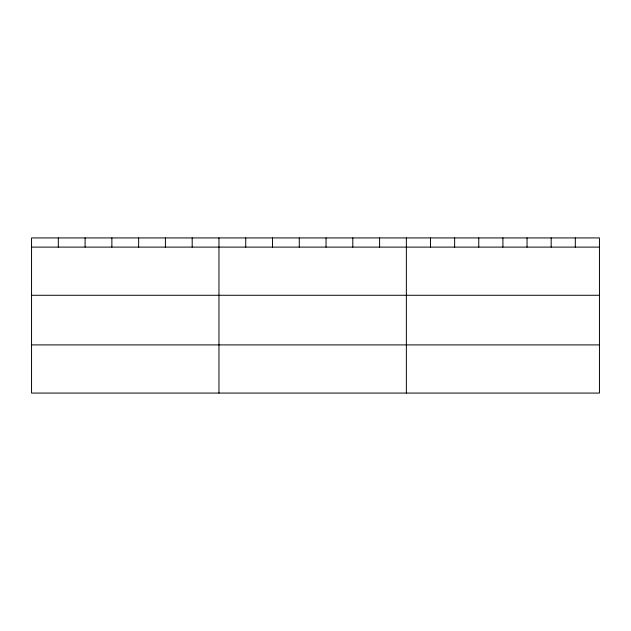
<?xml version="1.0" encoding="UTF-8"?>
<svg xmlns="http://www.w3.org/2000/svg" width="631" height="631" viewBox="0 0 631 631"><rect width="100%" height="100%" fill="white"/><g stroke="black" fill="none" stroke-linecap="round" stroke-linejoin="round"><path stroke-width="0.95" d="M599.45 295.276L599.45 237.926L31.55 237.926L31.55 393.074L599.45 393.074L599.45 295.276L31.55 295.276M31.55 247.107L599.45 247.107M31.55 344.905L599.45 344.905M575.314 237.926L575.314 247.107M551.178 237.926L551.178 247.107M527.043 237.926L527.043 247.107M502.907 237.926L502.907 247.107M478.771 237.926L478.771 247.107M454.635 237.926L454.635 247.107M430.5 237.926L430.5 247.107M406.364 237.926L406.364 393.074M379.594 237.926L379.594 247.107M352.816 237.926L352.816 247.107M326.046 237.926L326.046 247.107M299.275 237.926L299.275 247.107M272.505 237.926L272.505 247.107M245.727 237.926L245.727 247.107M218.957 237.926L218.957 393.074M192.187 237.926L192.187 247.107M165.409 237.926L165.409 247.107M138.639 237.926L138.639 247.107M111.868 237.926L111.868 247.107M85.098 237.926L85.098 247.107M58.32 237.926L58.32 247.107"/></g></svg>
